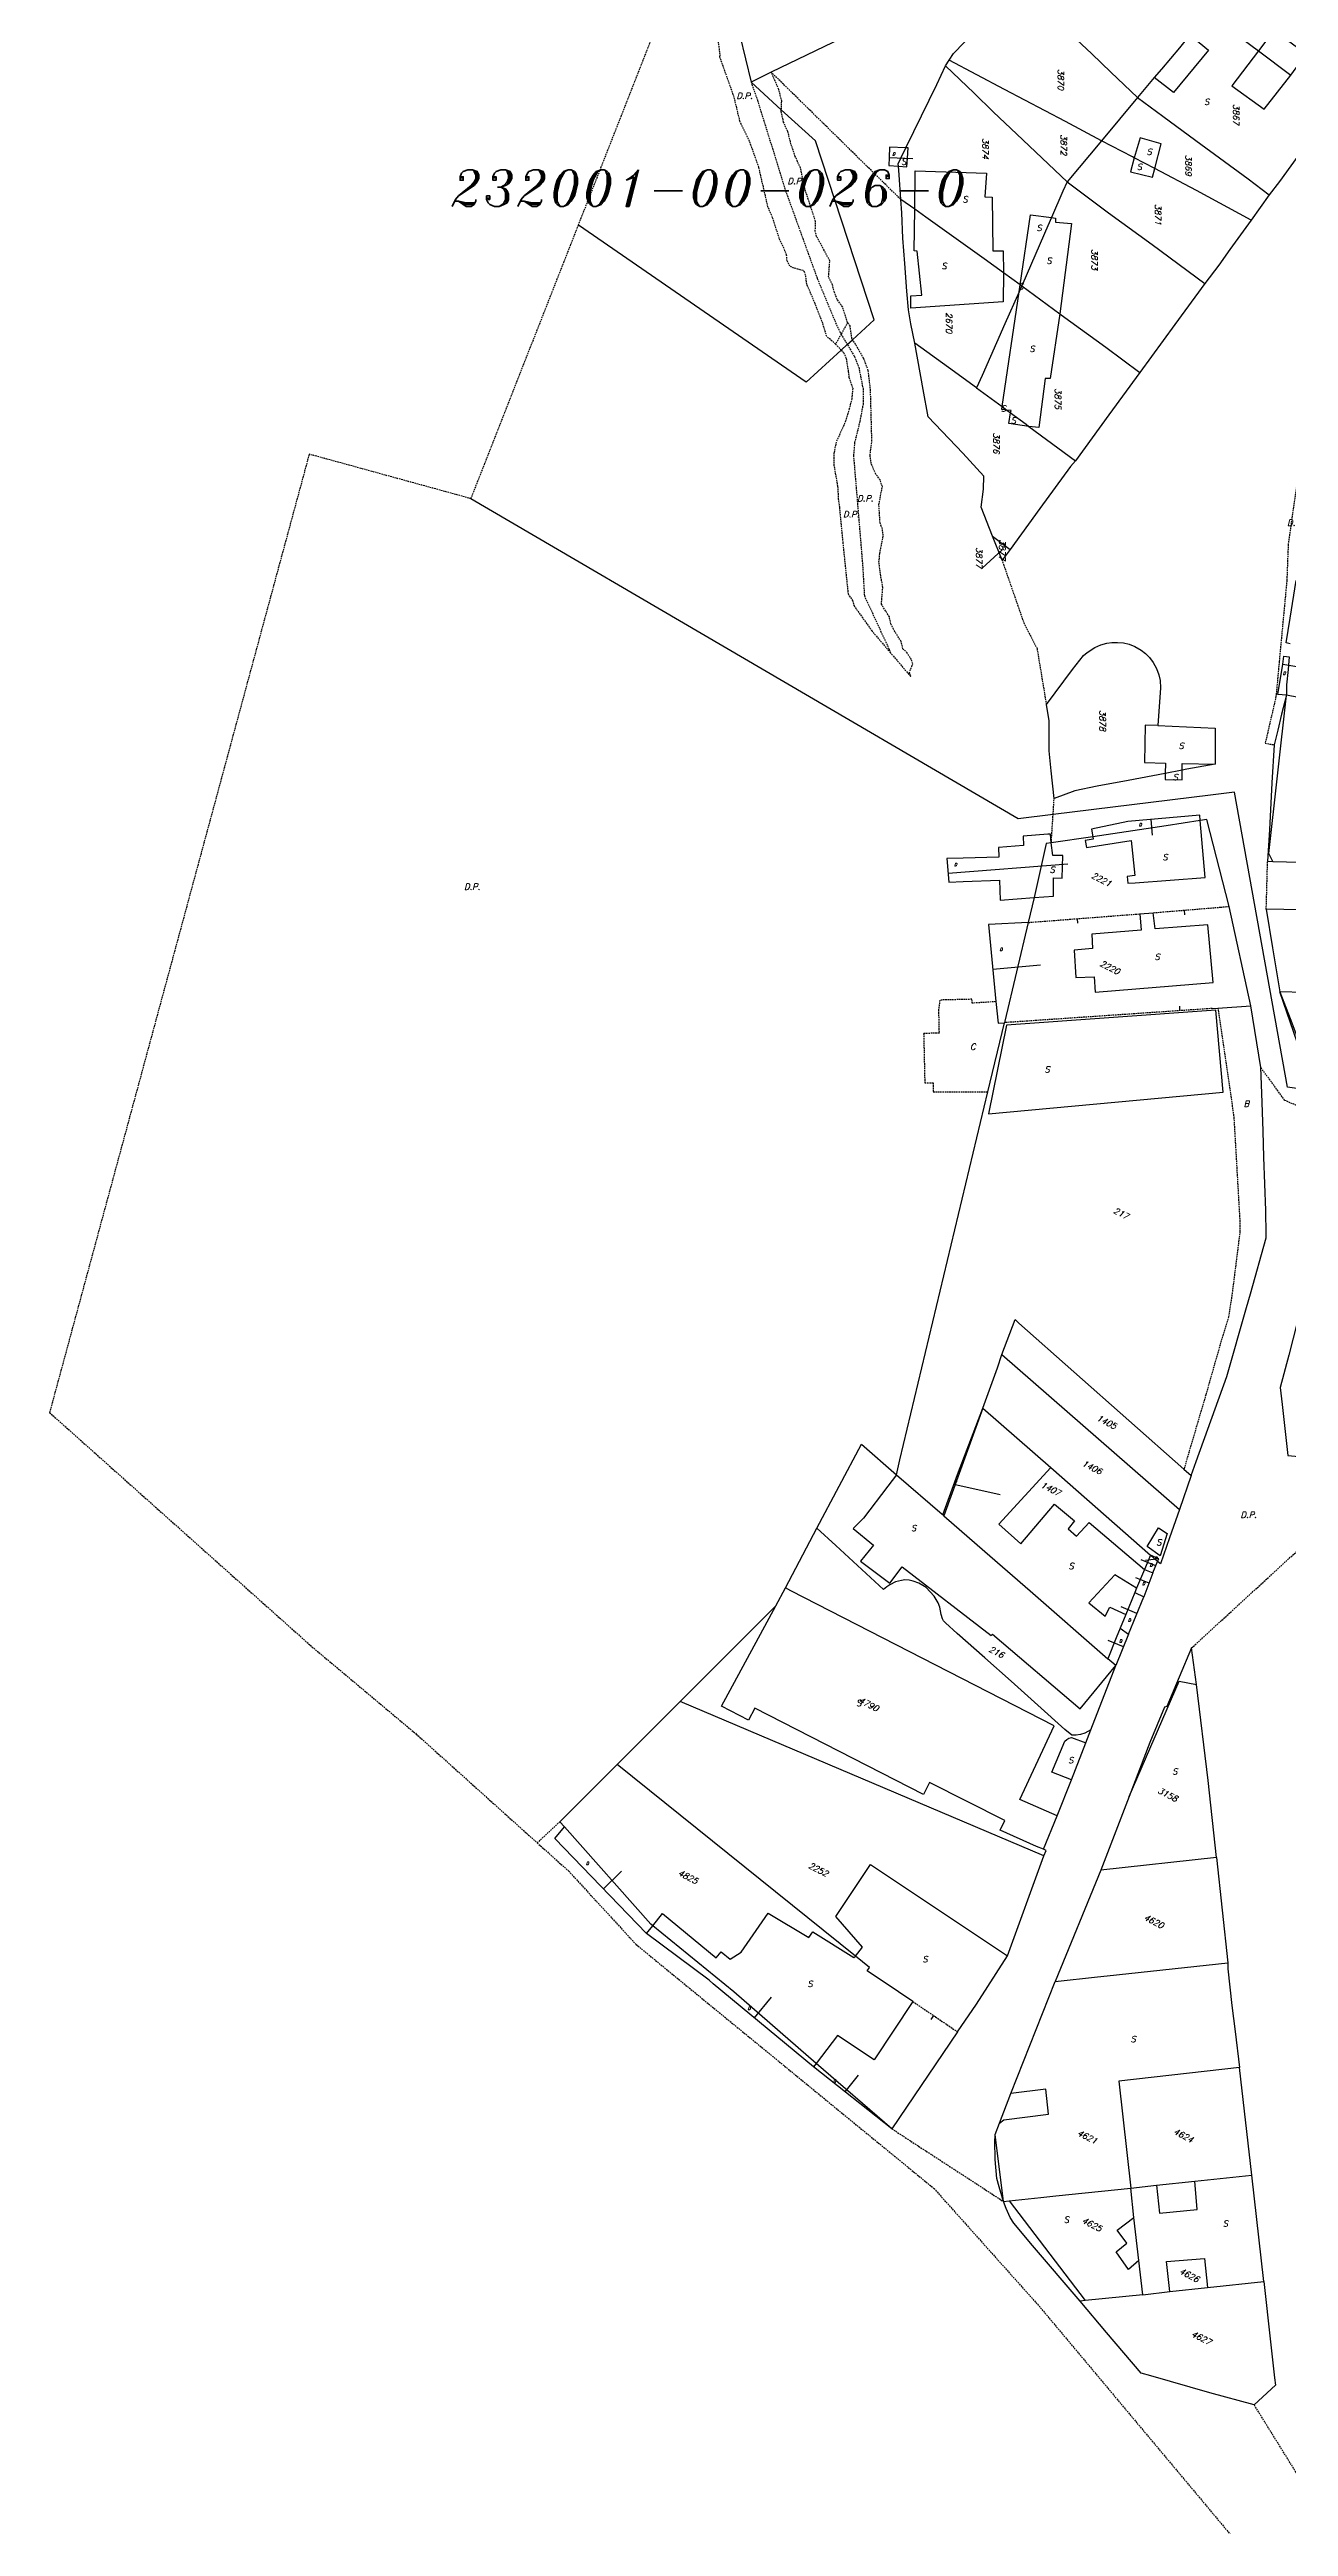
# Model space of a CAD drawing. Extents: x -334462 to -332769, y -29481 to -26664.
# Drawn here: x -334461.6 to -334258.2, y -28475.5 to -28068.9 of the extents above; entities that cross this region are included whole.
import ezdxf
from ezdxf.enums import TextEntityAlignment as Align

# ---------------------------------------------------------------- set-up
doc = ezdxf.new("R2010")
doc.units = 0
doc.header["$MEASUREMENT"] = 0
doc.linetypes.add('HIDDEN', pattern=[0.375, 0.25, -0.125])
for name, color, linetype in [('18', 7, 'CONTINUOUS'), ('20', 7, 'CONTINUOUS'), ('CADAST$$AREA$B$', 7, 'CONTINUOUS'), ('DP$DIVIDING$LINE', 7, 'CONTINUOUS'), ('EASEMENT$BOUNDA$', 7, 'CONTINUOUS'), ('ENC$$ST$$A$$TEXT', 7, 'CONTINUOUS'), ('ENCRO$$AREA$TEXT', 7, 'CONTINUOUS'), ('ENCROACHED$WALL', 7, 'CONTINUOUS'), ('MAP$SHEET$BOUND$', 7, 'CONTINUOUS'), ('OUTER$FRAME', 7, 'CONTINUOUS'), ('PARCEL$BOUNDARY', 7, 'CONTINUOUS'), ('PARCEL$NUMBER', 7, 'CONTINUOUS'), ('SECTION$$A$', 7, 'CONTINUOUS'), ('STRUC$$FOOTPRINT', 7, 'CONTINUOUS')]:
    doc.layers.add(name, color=color, linetype=linetype)
doc.styles.add('ITALICT', font='ITALICT', dxfattribs={"height": 0.2})

msp = doc.modelspace()

# ---------------------------------------------------------------- linework, layer by layer
at = {"layer": '18', "color": 1, "linetype": 'Continuous'}
for p, q in [((-334275.33, -28210.15), (-334275.27, -28210.9)), ((-334292.86, -28211.55), (-334292.8, -28212.29)), ((-334275.99, -28226.65), (-334276.04, -28225.9)), ((-334316.45, -28391.62), (-334316.87, -28392.24))]:
    msp.add_line(p, q, dxfattribs=at)
at = {"layer": 'CADAST$$AREA$B$', "color": 7, "linetype": 'HIDDEN'}
msp.add_line((-334392.38, -28142.6), (-334374.74, -28097.69), dxfattribs=at)
for points in [[(-334374.74, -28097.69), (-334357.11, -28052.78), (-334353.86, -28048.24)], [(-334392.38, -28142.6), (-334418.94, -28135.3), (-334461.56, -28292.63), (-334418.48, -28331.08), (-334401.37, -28345.4), (-334381.51, -28363.26)], [(-334381.51, -28363.26), (-334376.34, -28367.91), (-334365.26, -28379.96), (-334316.37, -28420.01), (-334299.13, -28439.3), (-334258.58, -28487.72), (-334255.24, -28493.46), (-334252.13, -28499.76), (-334250.18, -28504.92), (-334231.13, -28581.48)]]:
    msp.add_lwpolyline(points, dxfattribs=at)
at = {"layer": 'DP$DIVIDING$LINE', "color": 2, "linetype": 'HIDDEN'}
for p, q in [((-334321.84, -28093.46), (-334343.08, -28072.6)), ((-334330.55, -28113.68), (-334331.62, -28115.59)), ((-334331.62, -28115.59), (-334332.53, -28117.22)), ((-334332.53, -28117.22), (-334331.59, -28118.21)), ((-334331.62, -28115.59), (-334330.6, -28117.29)), ((-334297.12, -28199.1), (-334296.82, -28194.47)), ((-334296.82, -28194.47), (-334296.65, -28191.8)), ((-334377.77, -28359.79), (-334381.51, -28363.26))]:
    msp.add_line(p, q, dxfattribs=at)
at = {"layer": 'DP$DIVIDING$LINE', "color": 30, "linetype": 'HIDDEN'}
for p, q in [((-334261.83, -28209.99), (-334261.61, -28202.13)), ((-334274.08, -28331.27), (-334256.31, -28314.95)), ((-334323.29, -28410.21), (-334304.96, -28422.14)), ((-334238.73, -28495.93), (-334263.81, -28455.53))]:
    msp.add_line(p, q, dxfattribs=at)
at = {"layer": 'DP$DIVIDING$LINE', "color": 2, "linetype": 'HIDDEN'}
for points in [[(-334332.53, -28117.22), (-334333.98, -28115.97), (-334334.64, -28113.81), (-334335.89, -28110.56), (-334337.25, -28107.37), (-334337.44, -28105.9), (-334337.62, -28105.37), (-334337.86, -28105.16), (-334338.71, -28104.92), (-334339.38, -28104.76), (-334340.04, -28104.41), (-334340.49, -28103.56), (-334340.57, -28102.6), (-334341.11, -28101.22), (-334341.74, -28099.94), (-334342.86, -28096.48), (-334343.63, -28094.69), (-334345.12, -28088.19), (-334346.66, -28083.91), (-334348.23, -28080.61), (-334349.19, -28076.64), (-334349.94, -28074.51), (-334351.53, -28070.06), (-334351.48, -28069.66), (-334351.96, -28065.96)], [(-334219.14, -28065.67), (-334227.01, -28076.74), (-334237.41, -28092.2), (-334243.16, -28101.14), (-334246.68, -28106.9), (-334248.69, -28110.61), (-334250.89, -28115.58), (-334252.78, -28119.97), (-334253.8, -28123.23), (-334255.39, -28129.82), (-334256.83, -28140.28), (-334258.23, -28150.09), (-334258.45, -28156), (-334259.7, -28169.3), (-334260.23, -28175.09), (-334262.01, -28182.75), (-334260.52, -28183)], [(-334341.44, -28078.74), (-334341.37, -28077.33), (-334341.85, -28075.41), (-334343.08, -28072.6)], [(-334346.41, -28074.21), (-334345.35, -28077.2), (-334340.73, -28092.09), (-334335.54, -28106.45), (-334332.67, -28113.36), (-334331.85, -28115.21), (-334331.62, -28115.59)], [(-334330.55, -28113.68), (-334331.39, -28111.1), (-334332.25, -28109.9), (-334332.7, -28108.75), (-334333.04, -28107.5), (-334333.68, -28106.2), (-334333.47, -28103.53), (-334335.65, -28099.54), (-334335.86, -28098.69), (-334335.81, -28097.09), (-334337.59, -28091.66), (-334338.28, -28088.3), (-334339.14, -28086.44), (-334339.85, -28084.36), (-334340.36, -28082.34), (-334341.08, -28080.77), (-334341.45, -28079.03), (-334341.44, -28078.74)], [(-334329.73, -28116.5), (-334329.85, -28116.33), (-334330.15, -28114.24), (-334330.55, -28113.68)], [(-334330.6, -28117.29), (-334330.55, -28117.37), (-334329.44, -28119.24), (-334328.73, -28121.03), (-334328.02, -28124.57), (-334328.02, -28127.07), (-334328.54, -28129.91), (-334329.4, -28133.38), (-334329.59, -28135.5), (-334328.1, -28153.41), (-334327.8, -28158.53), (-334323.74, -28167.33), (-334323.57, -28167.83)], [(-334323.57, -28167.83), (-334320.16, -28171.84), (-334320.42, -28171.24), (-334320.16, -28170.53), (-334319.86, -28169.71), (-334320.08, -28169.01), (-334320.79, -28167.92), (-334321.46, -28167.25), (-334321.76, -28166.06), (-334323.03, -28164.04), (-334323.43, -28163.15), (-334323.7, -28161.99), (-334325, -28159.94), (-334324.78, -28157.18), (-334325.11, -28155.24), (-334325.41, -28153), (-334325.26, -28151.58), (-334324.7, -28148.67), (-334324.85, -28147.55), (-334325.22, -28146.58), (-334325.41, -28143.6), (-334325.15, -28142.14), (-334324.85, -28140.62), (-334325.22, -28139.53), (-334325.93, -28138.56), (-334326.68, -28136.85), (-334326.86, -28135.47), (-334326.57, -28133.12), (-334326.79, -28124.83), (-334327.16, -28121.55), (-334327.91, -28119.57), (-334329.22, -28117.29), (-334329.73, -28116.5)], [(-334331.59, -28118.21), (-334331.22, -28118.6), (-334330.78, -28119.61), (-334330.44, -28121.74), (-334330.33, -28122.71), (-334329.7, -28124.5), (-334329.88, -28126.21), (-334330.29, -28127.85), (-334330.89, -28129.87), (-334332.42, -28133.3), (-334332.79, -28135.05), (-334332.83, -28136.96), (-334332.19, -28140.58), (-334332.08, -28142.63), (-334331.9, -28144.01), (-334331.34, -28149.79), (-334330.48, -28158.22), (-334329.77, -28159.31), (-334329.51, -28160.16), (-334326.6, -28164.27), (-334323.57, -28167.83)], [(-334297.88, -28176.38), (-334299.4, -28167.25), (-334301.52, -28163.17), (-334305.17, -28152.69)]]:
    msp.add_lwpolyline(points, dxfattribs=at)
at = {"layer": 'DP$DIVIDING$LINE', "color": 30, "linetype": 'HIDDEN'}
msp.add_lwpolyline([(-334254.45, -28243.27), (-334258.77, -28241.38), (-334262.73, -28235.98)], dxfattribs=at)
at = {"layer": 'EASEMENT$BOUNDA$', "color": 3, "linetype": 'HIDDEN'}
for points in [[(-334306.22, -28225.17), (-334310.09, -28225.42), (-334310.15, -28224.78), (-334315.41, -28224.91), (-334315.63, -28226.53), (-334315.54, -28230.33), (-334318.07, -28230.4), (-334317.88, -28238.52), (-334316.49, -28238.52), (-334316.49, -28239.98), (-334307.53, -28239.98)], [(-334269.75, -28226.22), (-334267.15, -28244.13), (-334266.17, -28261.12), (-334266.14, -28262.85), (-334267.51, -28273.71), (-334268.03, -28276.91), (-334269.11, -28280.45), (-334271.76, -28289.73), (-334275.34, -28301.91)]]:
    msp.add_lwpolyline(points, dxfattribs=at)
at = {"layer": 'ENC$$ST$$A$$TEXT', "color": 1, "linetype": 'Continuous'}
for p, q in [((-334323.72, -28086.59), (-334319.87, -28086.76)), ((-334259.13, -28169.76), (-334254.76, -28170.46)), ((-334280.77, -28195.27), (-334280.56, -28197.82)), ((-334314.05, -28204.05), (-334294.39, -28202.55)), ((-334313.1, -28304.37), (-334305.5, -28306.08)), ((-334281.07, -28320.61), (-334283.24, -28319.77)), ((-334285.28, -28331.06), (-334287.76, -28330.07)), ((-334345.85, -28391.99), (-334343.03, -28388.59))]:
    msp.add_line(p, q, dxfattribs=at)
at = {"layer": 'ENCRO$$AREA$TEXT', "color": 5, "linetype": 'Continuous'}
for p, q in [((-334306.73, -28219.86), (-334298.9, -28219.11)), ((-334279.96, -28317.78), (-334282.35, -28316.82)), ((-334279.48, -28316.64), (-334281.63, -28316.91)), ((-334283.07, -28325.6), (-334285.67, -28324.53)), ((-334370.62, -28370.8), (-334367.65, -28367.93)), ((-334330.95, -28404.16), (-334328.77, -28401.4))]:
    msp.add_line(p, q, dxfattribs=at)
at = {"layer": 'ENCROACHED$WALL', "color": 5, "linetype": 'Continuous'}
for p, q in [((-334280.43, -28318.96), (-334279.67, -28317.05)), ((-334284.46, -28328.99), (-334281.95, -28322.85)), ((-334323.29, -28410.21), (-334336.17, -28400.02))]:
    msp.add_line(p, q, dxfattribs=at)
for points in [[(-334300.9, -28212.17), (-334307.44, -28212.49), (-334306.22, -28225.13), (-334306.22, -28225.17)], [(-334306.22, -28225.17), (-334305.85, -28228.68), (-334304.82, -28228.63)], [(-334279.67, -28317.05), (-334279.48, -28316.64), (-334280.84, -28316.04)], [(-334363.54, -28378.13), (-334378.61, -28362.55), (-334377.05, -28360.62)]]:
    msp.add_lwpolyline(points, dxfattribs=at)
at = {"layer": 'MAP$SHEET$BOUND$', "color": 6, "linetype": 'Continuous'}
for p, q in [((-334341.44, -28078.74), (-334346.41, -28074.21)), ((-334331.59, -28118.21), (-334330.6, -28117.29)), ((-334330.6, -28117.29), (-334329.73, -28116.5))]:
    msp.add_line(p, q, dxfattribs=at)
for points in [[(-334329.73, -28116.5), (-334326.19, -28113.25), (-334335.8, -28083.88), (-334341.44, -28078.74)], [(-334331.59, -28118.21), (-334337.35, -28123.49), (-334374.74, -28097.69)], [(-334296.82, -28194.47), (-334302.53, -28195.18), (-334392.38, -28142.6)], [(-334182.8, -28284.93), (-334187.48, -28282.09), (-334194.09, -28275.43), (-334196.21, -28265.37), (-334199.26, -28257.17), (-334208.68, -28249.09), (-334233.05, -28242.84), (-334258.33, -28239.23), (-334267.05, -28190.76), (-334271, -28191.26), (-334296.82, -28194.47)]]:
    msp.add_lwpolyline(points, dxfattribs=at)
at = {"layer": 'OUTER$FRAME', "color": 2, "linetype": 'Continuous'}
msp.add_line((-334305.16, -28150.98), (-334308.45, -28153.99), dxfattribs=at)
at = {"layer": 'PARCEL$BOUNDARY', "color": 7, "linetype": 'Continuous'}
for p, q in [((-334325.71, -28064.21), (-334343.08, -28072.6)), ((-334263.1, -28069.08), (-334257.81, -28073.05)), ((-334343.08, -28072.6), (-334346.41, -28074.21)), ((-334314.49, -28071.52), (-334313.9, -28070.62)), ((-334282.99, -28076.74), (-334288.89, -28083.83)), ((-334280.21, -28073.48), (-334282.99, -28076.74)), ((-334288.89, -28083.83), (-334294.49, -28090.6)), ((-334280.14, -28088.41), (-334283.51, -28086.64)), ((-334319.52, -28095.09), (-334321.84, -28093.46)), ((-334261.36, -28092.73), (-334264.28, -28096.88)), ((-334302.23, -28107.48), (-334304.95, -28105.51)), ((-334301.96, -28107.67), (-334302.4, -28108.66)), ((-334301.96, -28107.67), (-334302.23, -28107.48)), ((-334301.96, -28107.67), (-334295.71, -28112.24)), ((-334309.4, -28124.38), (-334305.17, -28127.49)), ((-334305.17, -28127.49), (-334304.42, -28128.05)), ((-334304.42, -28128.05), (-334303.81, -28128.5)), ((-334300.81, -28130.76), (-334293.15, -28136.4)), ((-334306.78, -28148.74), (-334303.87, -28150.93)), ((-334305.17, -28152.69), (-334306.78, -28148.74)), ((-334303.87, -28150.93), (-334305.17, -28152.69)), ((-334275.61, -28187.16), (-334278.42, -28187.69)), ((-334290.3, -28198.11), (-334297.12, -28199.1)), ((-334261.61, -28202.13), (-334260.75, -28202.15)), ((-334299.94, -28208.09), (-334300.9, -28212.17)), ((-334282.56, -28210.75), (-334280.37, -28210.57)), ((-334264.35, -28225.85), (-334267.9, -28209.53)), ((-334270.68, -28226.29), (-334269.75, -28226.22)), ((-334269.75, -28226.22), (-334264.35, -28225.85)), ((-334262.73, -28235.98), (-334264.35, -28225.85)), ((-334307.53, -28239.98), (-334304.82, -28228.63)), ((-334305.21, -28283.07), (-334276.09, -28308.55)), ((-334308.34, -28291.9), (-334314.73, -28309.56)), ((-334308.34, -28291.9), (-334297.2, -28301.66)), ((-334297.2, -28301.66), (-334280.84, -28316.04)), ((-334274.18, -28302.94), (-334276.09, -28308.55)), ((-334275.34, -28301.91), (-334274.18, -28302.94)), ((-334340.76, -28321.42), (-334335.63, -28311.58)), ((-334314.91, -28309.41), (-334314.73, -28309.56)), ((-334280.84, -28316.04), (-334281.84, -28318.4)), ((-334279.67, -28317.05), (-334280.84, -28316.04)), ((-334358.05, -28340.06), (-334342.32, -28324.35)), ((-334342.32, -28324.35), (-334340.76, -28321.42)), ((-334283.39, -28322.14), (-334284.88, -28325.77)), ((-334283.11, -28321.47), (-334283.39, -28322.14)), ((-334284.88, -28325.77), (-334285.8, -28328.02)), ((-334286.51, -28334.13), (-334287.84, -28333.03)), ((-334273.29, -28337.25), (-334274.08, -28331.27)), ((-334290.62, -28344.69), (-334286.51, -28334.13)), ((-334368.36, -28350.41), (-334358.05, -28340.06)), ((-334298.32, -28365.37), (-334358.05, -28340.06)), ((-334291.46, -28346.83), (-334290.62, -28344.69)), ((-334293.82, -28352.9), (-334291.46, -28346.83)), ((-334377.77, -28359.79), (-334368.36, -28350.41)), ((-334329.26, -28381.85), (-334368.36, -28350.41)), ((-334296.16, -28358.82), (-334293.82, -28352.9)), ((-334284.32, -28355.67), (-334288.97, -28367.76)), ((-334377.05, -28360.62), (-334377.77, -28359.79)), ((-334298.41, -28364.28), (-334296.16, -28358.82)), ((-334304.3, -28381.82), (-334298.32, -28365.37)), ((-334270.02, -28365.68), (-334288.97, -28367.76)), ((-334270.02, -28365.68), (-334268.16, -28382.94)), ((-334288.97, -28367.76), (-334296.47, -28386.03)), ((-334303.77, -28404.42), (-334296.47, -28386.03)), ((-334312.51, -28394.28), (-334323.29, -28410.21)), ((-334323.29, -28410.21), (-334335.72, -28399.47)), ((-334264.21, -28417.82), (-334266.22, -28400.17)), ((-334305.61, -28409.26), (-334303.77, -28404.42)), ((-334306.33, -28411.16), (-334305.61, -28409.26)), ((-334279.84, -28419.48), (-334273.56, -28418.8)), ((-334273.56, -28418.8), (-334264.21, -28417.82)), ((-334262.25, -28435.3), (-334264.21, -28417.82)), ((-334304.96, -28422.14), (-334304.05, -28422.04)), ((-334284.07, -28419.94), (-334279.84, -28419.48)), ((-334283.54, -28424.79), (-334284.07, -28419.94)), ((-334282.77, -28431.83), (-334283.54, -28424.79)), ((-334282.09, -28437.44), (-334282.77, -28431.83)), ((-334291.56, -28438.41), (-334292.4, -28438.5)), ((-334282.09, -28437.44), (-334291.56, -28438.41)), ((-334282.09, -28437.44), (-334277.66, -28436.91)), ((-334277.66, -28436.91), (-334271.5, -28436.24)), ((-334271.5, -28436.24), (-334262.25, -28435.3))]:
    msp.add_line(p, q, dxfattribs=at)
at = {"layer": 'PARCEL$BOUNDARY', "color": 2, "linetype": 'HIDDEN'}
for p, q in [((-334300.9, -28212.17), (-334282.56, -28210.75)), ((-334319.83, -28389.33), (-334312.51, -28394.28))]:
    msp.add_line(p, q, dxfattribs=at)
at = {"layer": 'PARCEL$BOUNDARY', "color": 7, "linetype": 'Continuous'}
for points in [[(-334313.9, -28070.62), (-334313.19, -28069.49), (-334309.74, -28065.96), (-334302.33, -28058.22)], [(-334282.99, -28076.74), (-334287.33, -28072.59), (-334290.47, -28069.56), (-334295.47, -28064.84), (-334302.33, -28058.22)], [(-334271.37, -28062.94), (-334265.82, -28067.03), (-334263.1, -28069.08)], [(-334274.35, -28066.46), (-334276.07, -28068.56), (-334279.04, -28072.11), (-334280.21, -28073.48)], [(-334320.99, -28085.01), (-334319.69, -28082.32), (-334315.93, -28074.59), (-334314.49, -28071.52)], [(-334314.49, -28071.52), (-334309.79, -28076.04), (-334306.67, -28079.1), (-334302.75, -28082.77), (-334294.49, -28090.6)], [(-334288.89, -28083.83), (-334294.77, -28080.7), (-334304.79, -28075.43), (-334313.9, -28070.62)], [(-334282.99, -28076.74), (-334278.82, -28079.81), (-334273.37, -28083.82), (-334264.8, -28090.11), (-334261.36, -28092.73)], [(-334250.7, -28078.24), (-334254.78, -28083.78), (-334259.68, -28090.54), (-334261.36, -28092.73)], [(-334322.22, -28088.02), (-334322.25, -28087.63), (-334321.79, -28086.68), (-334320.99, -28085.01)], [(-334283.51, -28086.64), (-334283.8, -28086.49), (-334288.89, -28083.83)], [(-334321.84, -28093.46), (-334322.1, -28089.44), (-334322.22, -28088.02)], [(-334264.28, -28096.88), (-334273.3, -28092.01), (-334280.14, -28088.41)], [(-334319.51, -28117.06), (-334320.16, -28113.88), (-334320.58, -28111.59), (-334320.83, -28108.55), (-334321.15, -28103.99), (-334321.47, -28099.85), (-334321.67, -28095.67), (-334321.84, -28093.46)], [(-334294.49, -28090.6), (-334295.24, -28092.09), (-334297.09, -28096.46)], [(-334294.49, -28090.6), (-334287.74, -28095.65), (-334280.57, -28100.87), (-334271.9, -28107.28)], [(-334304.95, -28105.51), (-334308.15, -28103.2), (-334317.69, -28096.37), (-334319.52, -28095.09)], [(-334297.09, -28096.46), (-334297.66, -28097.82), (-334301.06, -28105.65), (-334301.96, -28107.67)], [(-334264.28, -28096.88), (-334267.79, -28101.67), (-334269.63, -28104.25), (-334271.9, -28107.28)], [(-334302.4, -28108.66), (-334304.72, -28113.88), (-334308.47, -28122.35), (-334309.4, -28124.38)], [(-334271.9, -28107.28), (-334276.81, -28114.02), (-334282.58, -28121.87)], [(-334295.71, -28112.24), (-334295.49, -28112.4), (-334288.19, -28117.75), (-334282.58, -28121.87)], [(-334306.78, -28148.74), (-334308.62, -28144.01), (-334308.24, -28141.04), (-334308.19, -28138.89), (-334311.66, -28135.13), (-334317.32, -28129.15), (-334318.13, -28124.67), (-334319.51, -28117.06)], [(-334309.4, -28124.38), (-334313.98, -28121.04), (-334319.51, -28117.06)], [(-334282.58, -28121.87), (-334287.69, -28128.81), (-334293.15, -28136.4)], [(-334303.81, -28128.5), (-334301.26, -28130.38), (-334300.81, -28130.76)], [(-334293.15, -28136.4), (-334293.98, -28137.34), (-334298.97, -28144.21), (-334303.87, -28150.93)], [(-334297.88, -28176.38), (-334293.65, -28170.65), (-334291.83, -28168.36), (-334291.25, -28167.84), (-334289.95, -28167.01), (-334288.99, -28166.61), (-334288.01, -28166.32), (-334287.16, -28166.22), (-334286.23, -28166.2), (-334285.28, -28166.27), (-334284.33, -28166.51), (-334283.41, -28166.88), (-334282.38, -28167.48), (-334281.66, -28168.04), (-334280.99, -28168.69), (-334280.41, -28169.49), (-334279.84, -28170.47), (-334279.45, -28171.53), (-334279.22, -28172.44), (-334279.21, -28173.65), (-334279.65, -28179.84)], [(-334258.05, -28168.56), (-334258.17, -28169.91), (-334258.23, -28170.65), (-334258.5, -28173.14), (-334258.52, -28174.85)], [(-334258.52, -28174.85), (-334259.31, -28177.95), (-334259.93, -28180.58), (-334260.52, -28183)], [(-334252.28, -28175.77), (-334252.57, -28175.99), (-334258.52, -28174.85)], [(-334296.65, -28191.8), (-334297.14, -28187.25), (-334297.47, -28183.99), (-334297.45, -28181.08), (-334297.47, -28179.06), (-334297.88, -28176.38)], [(-334279.65, -28179.84), (-334270.23, -28180.25), (-334270.23, -28186.16)], [(-334260.52, -28183), (-334260.9, -28189.23), (-334261.3, -28196.97), (-334261.61, -28202.13)], [(-334270.23, -28186.16), (-334274.86, -28187.01), (-334275.61, -28187.16)], [(-334278.42, -28187.69), (-334284.5, -28188.85), (-334289.57, -28189.77), (-334293.26, -28190.55), (-334296.65, -28191.8)], [(-334297.12, -28199.1), (-334297.97, -28199.23), (-334299.94, -28208.09)], [(-334272.66, -28195.45), (-334278.25, -28196.33), (-334290.3, -28198.11)], [(-334267.9, -28209.53), (-334271.6, -28195.29), (-334272.66, -28195.45)], [(-334260.75, -28202.15), (-334251.75, -28202.37), (-334237.76, -28202.48), (-334226.02, -28202.69)], [(-334235.77, -28210.48), (-334247.31, -28210.24), (-334261.83, -28209.99)], [(-334261.83, -28209.99), (-334260.78, -28216.35), (-334259.59, -28223.55)], [(-334300.9, -28212.17), (-334304.77, -28228.4), (-334304.82, -28228.63)], [(-334250.76, -28223.78), (-334255.62, -28223.65), (-334259.59, -28223.55)], [(-334259.59, -28223.55), (-334257.92, -28227.94), (-334256.47, -28231.71), (-334255.43, -28234.45)], [(-334274.18, -28302.94), (-334273.34, -28300.67), (-334268.3, -28286.71), (-334265.09, -28275.36), (-334264.42, -28273.14), (-334261.86, -28263.94), (-334261.84, -28263.4), (-334261.92, -28259.45), (-334262.21, -28250.72), (-334262.34, -28246.45), (-334262.56, -28240.18), (-334262.73, -28235.98)], [(-334322.55, -28302.83), (-334321.97, -28300.36), (-334307.53, -28240), (-334307.53, -28239.98)], [(-334305.21, -28283.07), (-334303.06, -28277.36), (-334302.46, -28277.94), (-334275.34, -28301.91)], [(-334256.69, -28277.64), (-334258.11, -28283.18), (-334259.57, -28288.53), (-334259.21, -28291.33), (-334258.27, -28299.67), (-334239.39, -28301.37)], [(-334308.34, -28291.9), (-334305.96, -28285.26), (-334305.21, -28283.07)], [(-334335.63, -28311.58), (-334328.29, -28297.79), (-334322.55, -28302.83)], [(-334322.55, -28302.83), (-334315.03, -28309.3), (-334314.91, -28309.41)], [(-334276.09, -28308.55), (-334277.7, -28313.18), (-334279.21, -28317.45), (-334279.67, -28317.05)], [(-334290.62, -28344.69), (-334291.62, -28345.26), (-334292.3, -28345.5), (-334293.01, -28345.58), (-334293.73, -28345.58), (-334294.87, -28344.66), (-334299.32, -28340.68), (-334303.73, -28336.7), (-334308.03, -28332.89), (-334312.55, -28328.89), (-334314.49, -28327.14), (-334314.79, -28326.82), (-334314.97, -28326.51), (-334315.2, -28325.79), (-334315.44, -28324.56), (-334315.68, -28323.87), (-334316.34, -28322.77), (-334317, -28322.03), (-334317.68, -28321.35), (-334318.2, -28320.99), (-334318.84, -28320.64), (-334319.79, -28320.28), (-334320.46, -28320.13), (-334321.18, -28320.09), (-334321.73, -28320.17), (-334322.71, -28320.43), (-334323.63, -28320.88), (-334324.11, -28321.24), (-334324.64, -28321.68), (-334332.46, -28314.45), (-334335.63, -28311.58)], [(-334314.73, -28309.56), (-334308.04, -28315.42), (-334300.61, -28321.9), (-334287.84, -28333.03)], [(-334281.84, -28318.4), (-334282.63, -28320.3), (-334283.11, -28321.47)], [(-334285.8, -28328.02), (-334286.44, -28329.59), (-334287.84, -28333.03)], [(-334274.08, -28331.27), (-334278.15, -28340.87), (-334278.52, -28340.99), (-334280.96, -28346.78), (-334284.32, -28355.67)], [(-334270.02, -28365.68), (-334271.34, -28353.03), (-334273.29, -28337.25)], [(-334362.52, -28376.9), (-334362.84, -28376.64), (-334377.05, -28360.62)], [(-334298.32, -28365.37), (-334297.97, -28364.5), (-334298.41, -28364.28)], [(-334335.72, -28399.47), (-334349.23, -28387.71), (-334362.52, -28376.9)], [(-334319.83, -28389.33), (-334322.18, -28387.74), (-334327.35, -28384.3), (-334326.98, -28383.72), (-334329.26, -28381.85)], [(-334312.51, -28394.28), (-334309.37, -28389.76), (-334304.3, -28381.82)], [(-334296.47, -28386.03), (-334289.52, -28385.24), (-334287.96, -28385.07), (-334268.16, -28382.94)], [(-334268.16, -28382.94), (-334268.11, -28383.96), (-334267.48, -28389.95), (-334266.92, -28394.21), (-334266.22, -28400.17)], [(-334266.22, -28400.17), (-334286.01, -28402.4), (-334284.07, -28419.94)], [(-334304.96, -28422.14), (-334305.7, -28419.72), (-334306.03, -28418.37), (-334306.31, -28415.26), (-334306.41, -28412.16), (-334306.35, -28411.42), (-334306.33, -28411.16)], [(-334292.4, -28438.5), (-334300.18, -28429.35), (-334303.26, -28425.69), (-334303.84, -28424.76), (-334304.51, -28423.27), (-334304.96, -28422.14)], [(-334304.05, -28422.04), (-334298.85, -28421.47), (-334296.37, -28421.21), (-334284.07, -28419.94)], [(-334263.81, -28455.53), (-334271.11, -28453.53), (-334280.75, -28450.76), (-334282.35, -28450.34), (-334288.05, -28443.66), (-334292.4, -28438.5)], [(-334262.25, -28435.3), (-334261.13, -28445.17), (-334260.48, -28451.09), (-334260.3, -28452.29), (-334263.81, -28455.53)]]:
    msp.add_lwpolyline(points, dxfattribs=at)
at = {"layer": 'PARCEL$BOUNDARY', "color": 2, "linetype": 'HIDDEN'}
for points in [[(-334280.37, -28210.57), (-334269.32, -28209.66), (-334267.9, -28209.53)], [(-334270.68, -28226.29), (-334304.66, -28228.61), (-334304.82, -28228.63)]]:
    msp.add_lwpolyline(points, dxfattribs=at)
at = {"layer": 'SECTION$$A$', "color": 7, "linetype": 'Continuous'}
msp.add_lwpolyline([(-334351.38, -28044.78), (-334350.11, -28058.83), (-334346.41, -28074.21)], dxfattribs=at)
at = {"layer": 'STRUC$$FOOTPRINT', "color": 1, "linetype": 'Continuous'}
for p, q in [((-334305.17, -28127.49), (-334302.4, -28108.66)), ((-334302.4, -28108.66), (-334302.23, -28107.48)), ((-334304.49, -28229.03), (-334307.44, -28243.61)), ((-334279.52, -28311.53), (-334278.09, -28312.49)), ((-334280.43, -28318.96), (-334281.95, -28322.85)), ((-334281.84, -28318.4), (-334280.43, -28318.96)), ((-334283.39, -28322.14), (-334281.95, -28322.85)), ((-334284.46, -28328.99), (-334286.51, -28334.13)), ((-334285.8, -28328.02), (-334284.46, -28328.99)), ((-334363.54, -28378.13), (-334362.52, -28376.9)), ((-334335.72, -28399.47), (-334336.17, -28400.02)), ((-334304.96, -28422.14), (-334306.33, -28411.16)), ((-334304.05, -28422.04), (-334291.56, -28438.41))]:
    msp.add_line(p, q, dxfattribs=at)
for points in [[(-334274.35, -28066.46), (-334271.33, -28068.97), (-334277.07, -28075.93), (-334280.21, -28073.48)], [(-334263.1, -28069.08), (-334267.47, -28074.85), (-334262.15, -28078.68), (-334257.81, -28073.05)], [(-334257.81, -28073.05), (-334255.26, -28069.63), (-334260.56, -28065.72), (-334263.1, -28069.08)], [(-334320.99, -28085.01), (-334323.65, -28084.87), (-334323.72, -28086.59), (-334323.78, -28087.91), (-334322.22, -28088.02)], [(-334322.22, -28088.02), (-334320.82, -28088.1), (-334320.74, -28086.72), (-334320.63, -28085.01), (-334320.99, -28085.01)], [(-334280.14, -28088.41), (-334279.07, -28084.36), (-334282.55, -28083.35), (-334283.51, -28086.64)], [(-334319.52, -28095.09), (-334319.48, -28088.76), (-334307.76, -28089.16), (-334308.04, -28093.05), (-334306.8, -28093.08), (-334306.72, -28101.91), (-334304.99, -28101.89), (-334304.95, -28105.51)], [(-334283.51, -28086.64), (-334284.11, -28088.94), (-334280.52, -28089.8), (-334280.14, -28088.41)], [(-334304.95, -28105.51), (-334305, -28110.31), (-334320.15, -28111.31), (-334320.16, -28109.31), (-334318.39, -28109.19), (-334319.16, -28101.98), (-334319.6, -28101.92), (-334319.52, -28095.09)], [(-334302.23, -28107.48), (-334300.51, -28096.01), (-334297.09, -28096.46)], [(-334297.09, -28096.46), (-334296.42, -28096.54), (-334296.45, -28097.22), (-334293.8, -28097.41), (-334295.71, -28112.24)], [(-334295.71, -28112.24), (-334297.29, -28122.89), (-334298.14, -28122.86), (-334299.15, -28130.92), (-334300.81, -28130.76)], [(-334304.42, -28128.05), (-334305.26, -28127.96), (-334305.17, -28127.49)], [(-334303.81, -28128.5), (-334303.73, -28128.14), (-334304.42, -28128.05)], [(-334300.81, -28130.76), (-334304.11, -28130.28), (-334303.81, -28128.5)], [(-334257.91, -28166.44), (-334258.57, -28166.27), (-334257.92, -28162.19), (-334256.93, -28156.03)], [(-334258.52, -28174.85), (-334259.92, -28174.75), (-334259.13, -28169.76), (-334258.92, -28168.45), (-334258.05, -28168.56)], [(-334260.75, -28202.15), (-334261.4, -28200.85), (-334258.52, -28174.85)], [(-334279.65, -28179.84), (-334281.73, -28179.76), (-334281.83, -28185.92), (-334278.36, -28186.01), (-334278.42, -28187.69)], [(-334275.61, -28187.16), (-334275.65, -28186.07), (-334270.23, -28186.16)], [(-334278.42, -28187.69), (-334278.41, -28188.7), (-334275.63, -28188.76), (-334275.61, -28187.16)], [(-334272.66, -28195.45), (-334272.74, -28194.58), (-334284.54, -28195.61), (-334290.54, -28196.85), (-334290.3, -28198.11)], [(-334297.12, -28199.1), (-334297.25, -28197.66), (-334297.7, -28197.69), (-334301.72, -28198), (-334301.66, -28199.52), (-334305.8, -28199.87), (-334305.75, -28201.46), (-334311.59, -28201.6), (-334314.24, -28201.67), (-334313.94, -28205.54), (-334311.56, -28205.46), (-334305.64, -28205.25), (-334305.52, -28208.53), (-334299.94, -28208.09)], [(-334299.94, -28208.09), (-334296.73, -28207.84), (-334296.76, -28204.86), (-334295.34, -28204.88), (-334295.23, -28201.17), (-334296.89, -28201.18), (-334297.12, -28199.1)], [(-334290.3, -28198.11), (-334290.24, -28198.49), (-334291.54, -28198.69), (-334291.36, -28199.87), (-334283.99, -28198.72), (-334283.38, -28204.48), (-334284.67, -28204.63), (-334284.53, -28205.74), (-334283.33, -28205.65), (-334271.85, -28204.79), (-334272.66, -28195.45)], [(-334282.56, -28210.75), (-334282.37, -28213.43), (-334290.47, -28214.08), (-334290.33, -28216.44), (-334293.37, -28216.7), (-334293.07, -28221.23), (-334290.07, -28221.07), (-334289.9, -28223.62), (-334270.54, -28222.04), (-334271.4, -28212.57), (-334280.08, -28213.24), (-334280.37, -28210.57)], [(-334255.41, -28234.75), (-334255.5, -28234.74), (-334255.74, -28234.7), (-334256.74, -28231.8), (-334259.59, -28223.55)], [(-334307.44, -28243.61), (-334268.89, -28240.02), (-334270.1, -28226.54), (-334304.49, -28229.03)], [(-334314.91, -28309.41), (-334312.52, -28302.77), (-334308.34, -28291.9)], [(-334322.55, -28302.83), (-334323.97, -28304.7), (-334327.94, -28309.94), (-334329.66, -28311.64), (-334326.32, -28314.42), (-334328.42, -28317.04), (-334323.61, -28320.61), (-334321.59, -28317.95), (-334306.99, -28329.2), (-334306.74, -28329.03), (-334292.35, -28341.28), (-334286.51, -28334.13)], [(-334297.2, -28301.66), (-334305.72, -28310.95), (-334302.13, -28314.16), (-334296.59, -28307.65), (-334293.31, -28310.38), (-334294.36, -28311.7), (-334292.99, -28312.94), (-334290.92, -28310.65), (-334281.84, -28318.4)], [(-334278.09, -28312.49), (-334279.23, -28316.13), (-334281.36, -28314.59), (-334279.52, -28311.53)], [(-334283.11, -28321.47), (-334286.71, -28319.27), (-334290.97, -28323.88), (-334288.26, -28326.04), (-334287.53, -28324.57), (-334284.88, -28325.77)], [(-334298.41, -28364.28), (-334299.56, -28363.88), (-334305.51, -28361.18), (-334304.76, -28359.59), (-334317.13, -28353.37), (-334318.07, -28355.35), (-334345.8, -28341.15), (-334346.83, -28343.12), (-334351.24, -28340.83), (-334342.32, -28324.35)], [(-334296.16, -28358.82), (-334302.3, -28356.15), (-334296.66, -28344.08), (-334339.86, -28321.89), (-334340.76, -28321.42)], [(-334284.32, -28355.67), (-334276.14, -28336.71), (-334273.29, -28337.25)], [(-334293.82, -28352.9), (-334297.04, -28351.68), (-334294.88, -28346.59), (-334294.57, -28346.3), (-334294.24, -28346.06), (-334293.81, -28345.96), (-334291.46, -28346.83)], [(-334329.26, -28381.85), (-334328.11, -28380.38), (-334332.51, -28375.33), (-334326.82, -28366.84), (-334304.3, -28381.82)], [(-334336.17, -28400.02), (-334352.6, -28386.39), (-334353.26, -28385.78), (-334363.54, -28378.13)], [(-334362.52, -28376.9), (-334360.92, -28374.88), (-334352.11, -28382.13), (-334351.33, -28381.16), (-334349.82, -28382.34), (-334348.05, -28381.19), (-334343.6, -28374.81), (-334336.92, -28378.78), (-334336.24, -28377.86), (-334329.52, -28382.1), (-334329.26, -28381.85)], [(-334319.83, -28389.33), (-334326.22, -28398.89), (-334332.19, -28394.87), (-334335.72, -28399.47)], [(-334305.61, -28409.26), (-334304.88, -28408.71), (-334297.58, -28407.8), (-334298.02, -28403.72), (-334303.77, -28404.42)], [(-334279.84, -28419.48), (-334279.38, -28424.06), (-334273.18, -28423.47), (-334273.56, -28418.8)], [(-334282.77, -28431.83), (-334284.44, -28433.28), (-334286.44, -28430.41), (-334284.7, -28428.97), (-334286.32, -28426.83), (-334283.54, -28424.79)], [(-334277.66, -28436.91), (-334278.19, -28432.01), (-334271.95, -28431.49), (-334271.5, -28436.24)]]:
    msp.add_lwpolyline(points, dxfattribs=at)

# ---------------------------------------------------------------- texts
at = {"layer": '20', "color": 2, "linetype": 'Continuous', "style": 'ITALICT'}
msp.add_text('3877', height=1, rotation=270.0189, dxfattribs=at).set_placement((-334308.45, -28153.99), align=Align.TOP_RIGHT)
at = {"layer": 'DP$DIVIDING$LINE', "color": 4, "linetype": 'Continuous', "style": 'ITALICT'}
for p in [(-334347.46, -28076.46), (-334339.08, -28090.46), (-334327.64, -28142.55), (-334329.97, -28145.15), (-334257.05, -28146.53), (-334392.18, -28206.29)]:
    msp.add_text('D.P.', height=1, dxfattribs=at).set_placement(p, align=Align.MIDDLE)
at = {"layer": 'DP$DIVIDING$LINE', "color": 2, "linetype": 'Continuous', "style": 'ITALICT'}
msp.add_text('D.P.', height=1, dxfattribs=at).set_placement((-334264.71, -28309.4), align=Align.MIDDLE)
at = {"layer": 'EASEMENT$BOUNDA$', "color": 3, "linetype": 'Continuous', "style": 'ITALICT'}
for s, p in [('C', (-334310, -28232.56)), ('B', (-334265.09, -28241.93))]:
    msp.add_text(s, height=1, dxfattribs=at).set_placement(p, align=Align.MIDDLE)
at = {"layer": 'ENC$$ST$$A$$TEXT', "color": 1, "linetype": 'Continuous', "style": 'ITALICT'}
for s, p in [('D', (-334322.98, -28086)), ('D', (-334258.87, -28171.26)), ('D', (-334282.52, -28196.11)), ('D', (-334312.83, -28202.66)), ('P', (-334312.89, -28304.03)), ('D', (-334281.97, -28320.7)), ('D', (-334285.74, -28330.14)), ('D', (-334346.72, -28390.44))]:
    msp.add_text(s, height=0.5, dxfattribs=at).set_placement(p, align=Align.MIDDLE)
at = {"layer": 'ENCRO$$AREA$TEXT', "color": 5, "linetype": 'Continuous', "style": 'ITALICT'}
for s, p in [('D', (-334305.35, -28216.59)), ('P', (-334279.96, -28316.57)), ('D', (-334280.74, -28317.66)), ('D', (-334284.29, -28326.7)), ('D', (-334373.26, -28366.62)), ('D', (-334332.69, -28402.39))]:
    msp.add_text(s, height=0.5, dxfattribs=at).set_placement(p, align=Align.MIDDLE)
at = {"layer": 'MAP$SHEET$BOUND$', "color": 6, "linetype": 'Continuous', "style": 'ITALICT'}
msp.add_text('232001-00-026-0', height=6, dxfattribs=at).set_placement((-334353.29, -28091.61), align=Align.MIDDLE)
at = {"layer": 'PARCEL$NUMBER', "color": 7, "linetype": 'Continuous', "style": 'ITALICT'}
for s, rotation, p in [('3870', 270.0189, (-334295.54, -28073.78)), ('3867', 270.0189, (-334266.75, -28079.51)), ('3874', 270.0189, (-334307.91, -28085.1)), ('3872', 270.0189, (-334295.07, -28084.49)), ('3869', 270.0189, (-334274.59, -28087.86)), ('3871', 270.0189, (-334279.59, -28095.93)), ('3873', 270.0189, (-334290.01, -28103.33)), ('2670', 270.0189, (-334313.9, -28113.71)), ('3875', 270.0189, (-334296.02, -28126.17)), ('3876', 270.0189, (-334306.13, -28133.46)), ('3878', 270.0189, (-334288.69, -28179.01)), ('2221', 332.7705, (-334288.9, -28205.1)), ('2220', 332.7705, (-334287.51, -28219.55)), ('217', 332.7705, (-334285.67, -28259.92)), ('1405', 332.7705, (-334288.03, -28294.17)), ('1406', 332.7705, (-334290.42, -28301.6)), ('1407', 332.7705, (-334297.2, -28305.15)), ('216', 332.7705, (-334306.12, -28331.94)), ('4790', 332.7705, (-334327.1, -28340.51)), ('3158', 332.7705, (-334278, -28355.33)), ('4825', 332.7705, (-334356.75, -28368.84)), ('2252', 332.7705, (-334335.36, -28367.63)), ('4620', 332.7705, (-334280.29, -28376.14)), ('4621', 332.7705, (-334291.21, -28411.53)), ('4624', 332.7705, (-334275.43, -28411.3)), ('4625', 332.7705, (-334290.45, -28425.9)), ('4626', 332.7705, (-334274.47, -28434.23)), ('4627', 332.7705, (-334272.49, -28444.53))]:
    msp.add_text(s, height=1, rotation=rotation, dxfattribs=at).set_placement(p, align=Align.MIDDLE)
at = {"layer": 'PARCEL$NUMBER', "color": 2, "linetype": 'Continuous', "style": 'ITALICT'}
msp.add_text('3877', height=1, rotation=270.0189, dxfattribs=at).set_placement((-334305.16, -28150.98), align=Align.MIDDLE)
at = {"layer": 'STRUC$$FOOTPRINT', "color": 1, "linetype": 'Continuous', "style": 'ITALICT'}
for p in [(-334271.62, -28077.45), (-334281.05, -28085.65), (-334321.35, -28087.27), (-334282.67, -28088.12), (-334311.28, -28093.46), (-334299.12, -28098.14), (-334314.73, -28104.39), (-334297.5, -28103.54), (-334302.13, -28107.74), (-334300.29, -28117.99), (-334304.99, -28127.8), (-334303.33, -28129.75), (-334275.8, -28183.17), (-334276.74, -28188.31), (-334296.96, -28203.51), (-334278.45, -28201.44), (-334279.74, -28217.81), (-334297.8, -28236.29), (-334319.72, -28311.6), (-334279.45, -28313.94), (-334293.86, -28317.81), (-334328.73, -28340.3), (-334293.92, -28349.69), (-334276.84, -28351.54), (-334317.85, -28382.36), (-334336.72, -28386.41), (-334283.67, -28395.48), (-334294.65, -28425.13), (-334268.54, -28425.76)]:
    msp.add_text('S', height=1, dxfattribs=at).set_placement(p, align=Align.MIDDLE)

doc.saveas('drawing.dxf')
